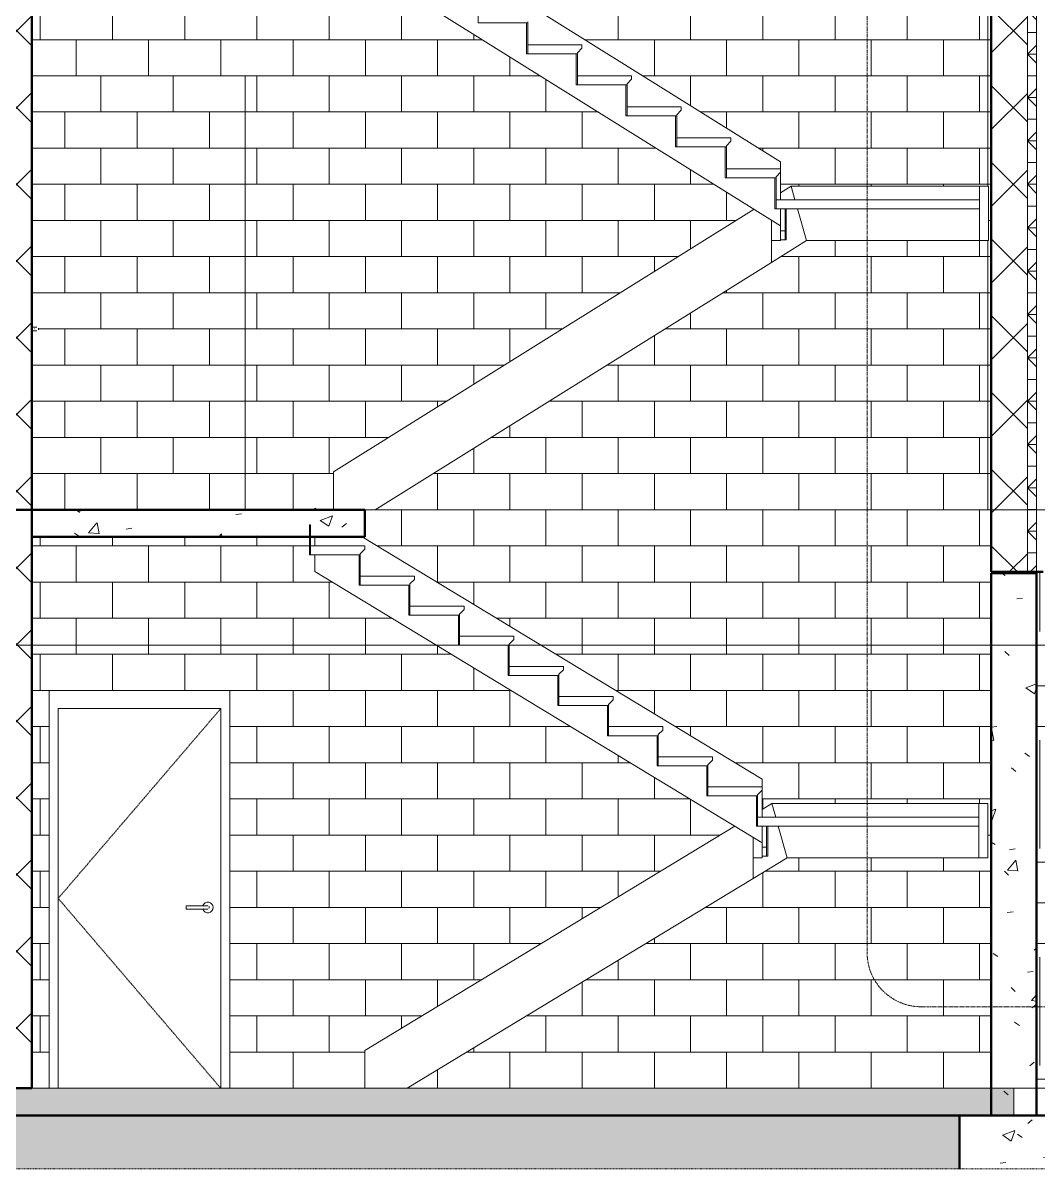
# Model space of a CAD drawing. Header units: inches. Extents: x 9609 to 15463, y -232 to 527.
# Drawn here: x 11862.8 to 12087.6, y -145.9 to 107.7 of the extents above; entities that cross this region are included whole.
import ezdxf

# ---------------------------------------------------------------- set-up
doc = ezdxf.new("R2010")
doc.units = ezdxf.units.IN
doc.header["$MEASUREMENT"] = 0
for name, pattern in [('Aligning Line 1_8_', [0.25, 0.125, -0.125]), ('Dash 1_16_', [0.125, 0.0625, -0.0625]), ('Dash Dot 3_16_', [0.3125, 0.1875, -0.0625, 0, -0.0625]), ('Grid Line 1_2_', [0.875, 0.5, -0.125, 0.125, -0.125])]:
    doc.linetypes.add(name, pattern=pattern)
for name, color, linetype, lineweight in [('0-1', 7, 'Continuous', 5), ('0-3', 7, 'Continuous', 13), ('A-ANNO-SYMB-1', 150, 'Dash Dot 3_16_', 9), ('A-DOOR-1', 250, 'Continuous', 9), ('A-DOOR-2', 250, 'Dash 1_16_', 9), ('A-DOOR-FRAM-1', 250, 'Continuous', 9), ('A-FLOR-1', 192, 'Continuous', 50), ('A-FLOR-LEVL-1', 51, 'Grid Line 1_2_', 9), ('A-FLOR-PATT-1', 8, 'Continuous', 9), ('A-WALL', 113, 'Continuous', 13), ('A-WALL-1', 7, 'Continuous', 13), ('A-WALL-2', 10, 'Continuous', 50), ('A-WALL-3', 113, 'Continuous', 50), ('A-WALL-PATT-3', 55, 'Continuous', 9), ('A-WALL-PATT-4', 252, 'Continuous', 9), ('A-WALL-PATT-5', 111, 'Continuous', 9), ('C-BLDG-PADS-1', 253, 'Continuous', 9), ('C-BLDG-PADS-2', 7, 'Continuous', 13), ('C-TOPO', 7, 'Continuous', 9), ('C-TOPO-1', 10, 'Continuous', 50), ('C-TOPO-2', 250, 'Continuous', 9), ('G-ANNO-SYMB', 111, 'Aligning Line 1_8_', 9), ('G-ANNO-SYMB-2', 147, 'Aligning Line 1_8_', 9), ('S-FNDN-1', 32, 'Continuous', 50), ('S-FNDN-2', 32, 'Continuous', 9), ('S-STRS-1', 250, 'Continuous', 9)]:
    doc.layers.add(name, color=color, linetype=linetype, lineweight=lineweight)
pattern_1 = [(0, (10995.947, 72), (24, 24), [24, -24]), (0, (10995.947, 81), (24, 24), [24, -24]), (0, (10995.947, 90), (24, 24), [24, -24]), (90, (10998.947, 93), (-24, 24), [24, -24]), (90, (11007.947, 93), (-24, 24), [24, -24]), (90, (11016.947, 93), (-24, 24), [24, -24])]
pattern_2 = [(50, (10995.947, 72), (27.5427, -2.4099), [2.88, -31.68]), (355, (10995.947, 72), (-5.32784, 28.8843), [2.304, -25.344]), (100.451, (10998.243, 71.8), (22.2153, 26.4739), [2.448, -26.924]), (46.184, (10995.947, 79.68), (40.9819, -6.3564), [4.32, -47.52]), (96.636, (10999.363, 79.15), (35.8907, 37.4062), [3.671, -40.386]), (351.184, (10995.947, 79.68), (35.891, 37.4062), [3.456, -38.016]), (21, (10999.787, 77.76), (22.92104, -15.46073), [2.88, -31.68]), (326, (10999.787, 77.76), (9.3435, 27.84574), [2.304, -25.344]), (71.451, (11001.697, 76.472), (32.2648, 12.3844), [2.448, -26.924]), (37.5, (10995.947, 72), (0.466855, 12.78271), [1.267, -23.77, 1.267, -24.461, -25.44]), (37.5, (10995.947, 72), (0.466855, 12.78271), [-50.765, 1.267, -24.173]), (7.5, (10995.947, 72), (10.10159, 15.14509), [1.267, -13.402, 1.267, -23.194, -9.696]), (7.5, (10995.947, 72), (10.10159, 15.14509), [-39.13, 1.267, -8.429]), (327.5, (10987.384, 72), (20.49916, -0.86578), [1.267, -8.333, 1.267, -28.685, -39.744]), (327.5, (10987.384, 72), (20.49916, -0.86578), [-39.552, 1.267, -38.477]), (317.5, (10983.544, 72), (22.39478, 3.8443), [1.267, -11.213, 1.267, -18.624, -28.224]), (317.5, (10983.544, 72), (22.39478, 3.8443), [-32.371, 1.267, -26.957])]
pattern_3 = [(45, (10995.947, 72), (-8.48528, 8.48528), []), (135, (10995.947, 72), (-8.48528, -8.48528), [])]

# ---------------------------------------------------------------- blocks, each defined once
blk = doc.blocks.new('CTR - 2nd Phase_rvt-1-BUILDING SECTION - EAST_WEST - LOOKING NORTH')
at = {"layer": 'A-FLOR-LEVL-1'}
for p, q in [((9609.49, 0), (12558.48, 0)), ((9609.49, -30), (12558.48, -30)), ((9609.49, -128), (12558.48, -128))]:
    blk.add_line(p, q, dxfattribs=at)
blk = doc.blocks.new('CTR  - Topography_rvt-1-BUILDING SECTION - EAST_WEST - LOOKING NORTH')
at = {"layer": 'C-BLDG-PADS-1'}
h = blk.add_hatch(dxfattribs=at)
h.set_pattern_fill('FP_2', color=256, style=0, pattern_type=2)
h.set_pattern_definition(pattern_2)
h.paths.add_polyline_path([(12082.19, -134), (12082.19, -128), (9896.19, -128), (9896.19, -134), (12031.2, -134)], flags=0)
at = {"layer": 'C-TOPO'}
h = blk.add_hatch(dxfattribs=at)
h.set_pattern_fill('FP_16', color=256, style=0, pattern_type=2)
h.set_pattern_definition(pattern_1)
h.paths.add_polyline_path([(12094.19, -145.89), (12268.59, -145.89), (12268.59, -30), (12200.47, -30), (12179.3, -15.82), (12144.73, 0), (12117.31, -0.86), (12088.69, -1.69), (12088.69, -13.75), (12082.19, -13.75), (12082.19, -14), (12087.19, -14), (12087.19, -134), (12094.19, -134)], flags=0)
h = blk.add_hatch(dxfattribs=at)
h.set_pattern_fill('FP_16', color=256, style=0, pattern_type=2)
h.set_pattern_definition(pattern_1)
h.paths.add_polyline_path([(12070.19, -145.89), (12070.19, -134.01), (9908.19, -134.01), (9908.19, -145.89), (12031.2, -145.89)], flags=0)
at = {"layer": 'A-FLOR-LEVL-1'}
for p, q in [((9609.49, 0), (12558.48, 0)), ((9609.49, -128), (12558.48, -128))]:
    blk.add_line(p, q, dxfattribs=at)
at = {"layer": 'C-BLDG-PADS-2'}
for p, q in [((12082.19, -128), (9896.19, -128)), ((12082.19, -134), (12082.19, -128)), ((9896.19, -134), (12082.19, -134))]:
    blk.add_line(p, q, dxfattribs=at)
at = {"layer": 'C-TOPO-1'}
for p, q in [((12082.19, -14), (12082.19, -13.75)), ((12082.19, -14), (12082.19, -13.75)), ((11374.71, -134.01), (12070.19, -134.01))]:
    blk.add_line(p, q, dxfattribs=at)
at = {"layer": 'C-TOPO-2'}
for p, q in [((12082.19, -14), (12082.19, -13.75)), ((12082.19, -14), (12082.19, -13.75)), ((12070.19, -134.01), (11374.71, -134.01))]:
    blk.add_line(p, q, dxfattribs=at)
at = {"layer": 'G-ANNO-SYMB-2'}
blk.add_line((9742.88, 0), (12461.76, 0), dxfattribs=at)
blk = doc.blocks.new('HOLLOW METAL - STAIR DOOR-1764014-BUILDING SECTION - EAST_WEST - LOOKING NORTH')
at = {"layer": 'A-DOOR-1'}
for p, q in [((11906.6, -44), (11870.6, -44)), ((11870.6, -44), (11870.6, -128)), ((11906.6, -128), (11906.6, -44)), ((11903.06, -87.61), (11898.92, -87.61)), ((11898.92, -88), (11898.92, -87.61)), ((11898.92, -88.39), (11898.92, -88)), ((11898.92, -88.39), (11903.06, -88.39))]:
    blk.add_line(p, q, dxfattribs=at)
at = {"layer": 'A-DOOR-1', "flags": 128}
for points in [[(11903.65, -87.61), (11903.65, -87.61), (11903.65, -87.61), (11903.64, -87.61), (11903.64, -87.61), (11903.64, -87.61), (11903.63, -87.61), (11903.63, -87.61), (11903.62, -87.61), (11903.61, -87.61), (11903.6, -87.61), (11903.59, -87.61), (11903.58, -87.61), (11903.57, -87.61), (11903.56, -87.61), (11903.55, -87.61), (11903.53, -87.61), (11903.52, -87.61), (11903.5, -87.61), (11903.49, -87.61), (11903.47, -87.61), (11903.45, -87.61), (11903.43, -87.61), (11903.42, -87.61), (11903.4, -87.61), (11903.38, -87.61), (11903.36, -87.61), (11903.34, -87.61), (11903.32, -87.61), (11903.29, -87.61), (11903.27, -87.61), (11903.25, -87.61), (11903.23, -87.61), (11903.2, -87.61), (11903.18, -87.61), (11903.16, -87.61), (11903.14, -87.61), (11903.11, -87.61), (11903.09, -87.61), (11903.06, -87.61), (11903.06, -87.61)], [(11903.06, -88.39), (11903.08, -88.39), (11903.11, -88.39), (11903.13, -88.39), (11903.15, -88.39), (11903.18, -88.39), (11903.2, -88.39), (11903.22, -88.39), (11903.24, -88.39), (11903.27, -88.39), (11903.29, -88.39), (11903.31, -88.39), (11903.33, -88.39), (11903.35, -88.39), (11903.37, -88.39), (11903.39, -88.39), (11903.41, -88.39), (11903.43, -88.39), (11903.45, -88.39), (11903.47, -88.39), (11903.48, -88.39), (11903.5, -88.39), (11903.51, -88.39), (11903.53, -88.39), (11903.54, -88.39), (11903.56, -88.39), (11903.57, -88.39), (11903.58, -88.39), (11903.59, -88.39), (11903.6, -88.39), (11903.61, -88.39), (11903.62, -88.39), (11903.62, -88.39), (11903.63, -88.39), (11903.64, -88.39), (11903.64, -88.39), (11903.64, -88.39), (11903.65, -88.39), (11903.65, -88.39), (11903.65, -88.39)]]:
    blk.add_lwpolyline(points, dxfattribs=at)
at = {"layer": 'A-DOOR-1'}
for centre, radius, start, end in [((11903.75, -88), 1.18, 0, 160.3657), ((11903.75, -88), 1.18, 199.5633, 0), ((11903.65, -88), 0.394, 75, 90), ((11903.65, -88), 0.394, 270, 285), ((11903.65, -88), 0.394, 0, 30), ((11903.65, -88), 0.394, 330, 0)]:
    blk.add_arc(centre, radius, start, end, dxfattribs=at)
at = {"layer": 'A-DOOR-2'}
for p, q in [((11906.6, -44), (11870.6, -86)), ((11870.6, -86), (11906.6, -128))]:
    blk.add_line(p, q, dxfattribs=at)
at = {"layer": 'A-DOOR-FRAM-1'}
for p, q in [((11870.6, -44), (11870.6, -128)), ((11870.6, -44), (11906.6, -44)), ((11906.6, -44), (11906.6, -128))]:
    blk.add_line(p, q, dxfattribs=at)
blk = doc.blocks.new('HOLLOW METAL - STAIR DOOR-1762405-BUILDING SECTION - EAST_WEST - LOOKING NORTH')
at = {"layer": 'A-DOOR-1'}
for p, q in [((11865.29, 176.39), (11864.79, 176.39)), ((11864.79, 175.61), (11865.29, 175.61))]:
    blk.add_line(p, q, dxfattribs=at)
at = {"layer": 'A-DOOR-1', "flags": 128}
for points in [[(11865.88, 176.39), (11865.88, 176.39), (11865.87, 176.39), (11865.87, 176.39), (11865.87, 176.39), (11865.86, 176.39), (11865.86, 176.39), (11865.85, 176.39), (11865.85, 176.39), (11865.84, 176.39), (11865.83, 176.39), (11865.82, 176.39), (11865.81, 176.39), (11865.8, 176.39), (11865.79, 176.39), (11865.77, 176.39), (11865.76, 176.39), (11865.74, 176.39), (11865.73, 176.39), (11865.71, 176.39), (11865.7, 176.39), (11865.68, 176.39), (11865.66, 176.39), (11865.64, 176.39), (11865.62, 176.39), (11865.6, 176.39), (11865.58, 176.39), (11865.56, 176.39), (11865.54, 176.39), (11865.52, 176.39), (11865.5, 176.39), (11865.48, 176.39), (11865.45, 176.39), (11865.43, 176.39), (11865.41, 176.39), (11865.39, 176.39), (11865.36, 176.39), (11865.34, 176.39), (11865.32, 176.39), (11865.29, 176.39), (11865.29, 176.39)], [(11865.29, 175.61), (11865.31, 175.61), (11865.33, 175.61), (11865.36, 175.61), (11865.38, 175.61), (11865.4, 175.61), (11865.43, 175.61), (11865.45, 175.61), (11865.47, 175.61), (11865.49, 175.61), (11865.52, 175.61), (11865.54, 175.61), (11865.56, 175.61), (11865.58, 175.61), (11865.6, 175.61), (11865.62, 175.61), (11865.64, 175.61), (11865.66, 175.61), (11865.67, 175.61), (11865.69, 175.61), (11865.71, 175.61), (11865.73, 175.61), (11865.74, 175.61), (11865.76, 175.61), (11865.77, 175.61), (11865.78, 175.61), (11865.79, 175.61), (11865.81, 175.61), (11865.82, 175.61), (11865.83, 175.61), (11865.84, 175.61), (11865.84, 175.61), (11865.85, 175.61), (11865.86, 175.61), (11865.86, 175.61), (11865.87, 175.61), (11865.87, 175.61), (11865.87, 175.61), (11865.88, 175.61), (11865.88, 175.61)]]:
    blk.add_lwpolyline(points, dxfattribs=at)
at = {"layer": 'A-DOOR-1'}
for start, end in [(90, 97.2275), (262.7725, 270), (0, 30), (330, 0)]:
    blk.add_arc((11865.88, 176), 0.394, start, end, dxfattribs=at)
blk = doc.blocks.new('CTR - 1st Phase - Common Walls_rvt-1-BUILDING SECTION - EAST_WEST - LOOKING NORTH')
at = {"layer": 'A-WALL-PATT-3'}
h = blk.add_hatch(dxfattribs=at)
h.set_pattern_fill('FP_20', color=256, style=0, pattern_type=2)
h.set_pattern_definition([(0, (11858.602, 0), (0, 8), []), (90, (11858.602, 0), (-8, 8), [8, -8])])
h.paths.add_polyline_path([(12076.46, 0), (12076.46, 59.57), (12036.31, 59.57), (11940.75, 0), (12074.26, 0)], flags=0)
h.paths.add_polyline_path([(11923.56, 0), (11927.46, 0), (11927.46, 0.35), (11928.04, 0), (11931.56, 0), (11931.56, 8.42), (12024.72, 66.49), (11931.56, 124.56), (11931.56, 128.29), (11930.31, 128.29), (11930.31, 131.37), (11864.79, 131.37), (11864.79, 96), (11912.03, 96), (11912.03, 0), (11918.18, 0)], flags=0)
h.paths.add_polyline_path([(12030.56, 70.13), (12032.88, 71.57), (12076.46, 71.57), (12076.46, 136), (11942.56, 136), (11942.56, 131.84), (12030.56, 76.99), (12030.56, 71.57)], flags=0)
h.paths.add_polyline_path([(11930.56, 130.29), (11931.56, 130.29), (11931.56, 131.37), (11930.56, 131.37)], flags=0)
h = blk.add_hatch(dxfattribs=at)
h.set_pattern_fill('FP_21', color=256, style=0, pattern_type=2)
h.set_pattern_definition([(0, (12080.064, -128), (0, 8), []), (90, (12080.064, -128), (-8, 8), [8, -8])])
h.paths.add_polyline_path([(12077.19, 0), (12077.19, 110.12), (12076.46, 110.12), (12076.46, 71.57), (12076.56, 71.57), (12076.56, 59.57), (12076.46, 59.57), (12076.46, 0)], flags=0)
h.paths.add_polyline_path([(11875.13, 0), (11912.03, 0), (11912.03, 96), (11864.79, 96), (11864.79, 40.39), (11866.05, 40.35), (11866.17, 40.26), (11866.22, 40.12), (11866.22, 39.8), (11866.05, 39.65), (11865.88, 39.62), (11865.66, 39.61), (11864.79, 39.61), (11864.79, 0), (11869.74, 0)], flags=0)
h.paths.add_polyline_path([(11865.29, 39.8), (11865.35, 40), (11865.29, 40.1), (11865.29, 39.9)], flags=0)
h = blk.add_hatch(dxfattribs=at)
h.set_pattern_fill('FP_18', color=256, style=0, pattern_type=2)
h.set_pattern_definition([(0, (11858.602, -128), (0, 8), []), (90, (11858.602, -128), (-8, 8), [8, -8])])
h.paths.add_polyline_path([(12077.19, -128), (12077.19, -14), (12078.59, -14), (12078.59, -13.75), (12077.19, -13.75), (12077.19, 0), (11938.46, 0), (11938.46, -6), (11937.94, -6), (12026.46, -59.65), (12026.46, -66.32), (12028.64, -65), (12076.46, -65), (12076.46, -77), (12031.99, -77), (11947.84, -128), (12031.99, -128)], flags=0)
h.paths.add_polyline_path([(11938.46, -128), (11938.46, -119.65), (12020.39, -70), (11927.46, -13.68), (11927.46, -10), (11926.21, -10), (11926.21, -6), (11864.79, -6), (11864.79, -128), (11868.6, -128), (11868.6, -40), (11908.6, -40), (11908.6, -128), (11919.61, -128)], flags=0)
h.paths.add_polyline_path([(11926.46, -8), (11927.46, -8), (11927.46, -6), (11926.46, -6)], flags=0)
at = {"layer": 'A-WALL-PATT-4'}
h = blk.add_hatch(dxfattribs=at)
h.set_pattern_fill('FP_19', color=256, style=0, pattern_type=2)
h.set_pattern_definition(pattern_3)
h.paths.add_polyline_path([(11864.79, 0), (11864.79, 398), (11856.79, 398), (11856.79, 0), (11864.36, 0)], flags=0)
h = blk.add_hatch(dxfattribs=at)
h.set_pattern_fill('FP_19', color=256, style=0, pattern_type=2)
h.set_pattern_definition(pattern_3)
h.paths.add_polyline_path([(11864.79, -128), (11864.79, 0), (11856.79, 0), (11856.79, -128), (11858.98, -128)], flags=0)
at = {"layer": 'A-FLOR-LEVL-1'}
for p, q in [((9609.49, 0), (12558.48, 0)), ((9609.49, -30), (12558.48, -30)), ((9609.49, -128), (12558.48, -128))]:
    blk.add_line(p, q, dxfattribs=at)
at = {"layer": 'A-WALL-1'}
for p, q in [((12076.46, 71.57), (12076.46, 136)), ((11864.79, 96), (11912.03, 96)), ((11912.03, 96), (11912.03, 0)), ((12076.46, 0), (12076.46, 59.57)), ((12077.19, 0), (11940.75, 0)), ((12078.59, -14), (12078.59, -13.75)), ((11868.6, -128), (11868.6, -40)), ((11868.6, -40), (11908.6, -40)), ((11908.6, -40), (11908.6, -128))]:
    blk.add_line(p, q, dxfattribs=at)
at = {"layer": 'A-WALL-2'}
for p, q in [((11864.79, 0), (11864.79, 398)), ((11864.79, 0), (11852.41, 0)), ((11864.79, -128), (11864.79, 0)), ((11852.41, 0), (11864.79, 0)), ((11852.41, -128), (11864.79, -128))]:
    blk.add_line(p, q, dxfattribs=at)
at = {"layer": 'G-ANNO-SYMB-2'}
blk.add_line((9706.21, 0), (12461.76, 0), dxfattribs=at)
at = {"layer": 'S-STRS-1'}
for p, q in [((11942.56, 131.84), (12030.56, 76.99)), ((11931.56, 124.56), (12030.56, 62.85)), ((11963.56, 109.71), (11963.56, 107.71)), ((11963.56, 107.71), (11974.56, 107.71)), ((11974.56, 107.71), (11974.31, 107.71)), ((11974.31, 107.71), (11974.31, 100.86)), ((11974.56, 107.71), (11974.56, 107.96)), ((11974.56, 100.86), (11974.56, 107.71)), ((11986.56, 102.86), (11974.56, 102.86)), ((11974.56, 102.86), (11974.56, 100.86)), ((11985.56, 101.11), (11986.56, 102.11)), ((11986.56, 102.11), (11986.56, 102.86)), ((11974.31, 100.86), (11974.56, 100.86)), ((11974.56, 100.86), (11985.56, 100.86)), ((11985.56, 100.86), (11985.31, 100.86)), ((11985.31, 100.86), (11985.31, 94)), ((11985.56, 100.86), (11985.56, 101.11)), ((11985.56, 94), (11985.56, 100.86)), ((11985.31, 94), (11985.56, 94)), ((11997.56, 96), (11985.56, 96)), ((11985.56, 96), (11985.56, 94)), ((11985.56, 94), (11996.56, 94)), ((11996.56, 94), (11996.31, 94)), ((11996.31, 94), (11996.31, 87.14)), ((11996.56, 94.25), (11997.56, 95.25)), ((11996.56, 94), (11996.56, 94.25)), ((11996.56, 87.14), (11996.56, 94)), ((11997.56, 95.25), (11997.56, 96)), ((12008.56, 89.14), (11996.56, 89.14)), ((11996.56, 89.14), (11996.56, 87.14)), ((12008.56, 88.39), (12008.56, 89.14)), ((11996.31, 87.14), (11996.56, 87.14)), ((11996.56, 87.14), (12007.56, 87.14)), ((12007.56, 87.14), (12007.31, 87.14)), ((12007.31, 87.14), (12007.31, 80.29)), ((12007.56, 87.39), (12008.56, 88.39)), ((12007.56, 87.14), (12007.56, 87.39)), ((12007.56, 80.29), (12007.56, 87.14)), ((12019.56, 82.29), (12007.56, 82.29)), ((12007.56, 82.29), (12007.56, 80.29)), ((12018.56, 80.54), (12019.56, 81.54)), ((12019.56, 81.54), (12019.56, 82.29)), ((12007.31, 80.29), (12007.56, 80.29)), ((12007.56, 80.29), (12018.56, 80.29)), ((12018.56, 80.29), (12018.31, 80.29)), ((12018.31, 80.29), (12018.31, 73.43)), ((12018.56, 80.29), (12018.56, 80.54)), ((12018.56, 73.43), (12018.56, 80.29)), ((12030.56, 75.43), (12030.56, 76.99)), ((12030.56, 75.43), (12018.56, 75.43)), ((12018.56, 75.43), (12018.56, 73.43)), ((12029.56, 73.68), (12030.56, 74.68)), ((12029.56, 73.43), (12029.56, 73.68)), ((12030.56, 74.68), (12030.56, 75.43)), ((12030.56, 68.57), (12030.56, 74.68)), ((12018.31, 73.43), (12018.56, 73.43)), ((12018.56, 73.43), (12029.56, 73.43)), ((12029.56, 73.43), (12029.31, 73.43)), ((12029.31, 73.43), (12029.31, 66.57)), ((12029.56, 66.57), (12029.56, 73.43)), ((12030.56, 70.13), (12032.88, 71.57)), ((12032.88, 71.57), (12074.56, 71.57)), ((12032.88, 71.57), (12033.74, 68.57)), ((12033.74, 68.57), (12032.88, 71.57)), ((12076.56, 71.57), (12074.56, 71.57)), ((12074.56, 71.57), (12074.56, 59.57)), ((12076.56, 59.57), (12076.56, 71.57)), ((12074.56, 68.57), (12029.56, 68.57)), ((12029.56, 68.57), (12029.56, 66.57)), ((12074.56, 66.57), (12074.56, 68.57)), ((11931.56, 8.42), (12024.72, 66.49)), ((12029.31, 66.57), (12029.56, 66.57)), ((12029.56, 66.57), (12074.56, 66.57)), ((12030.56, 62.85), (12030.56, 66.57)), ((12031.56, 66.57), (12031.56, 59.71)), ((12031.81, 59.71), (12031.81, 66.57)), ((12034.31, 66.57), (12036.31, 59.57)), ((12036.31, 59.57), (12034.31, 66.57)), ((12028.56, 59.57), (12028.56, 64.09)), ((12028.56, 54.74), (12028.56, 64.09)), ((12030.56, 62.85), (12030.56, 59.57)), ((12030.56, 61.71), (12031.56, 61.71)), ((12031.56, 59.71), (12031.56, 61.71)), ((12030.56, 59.57), (12028.56, 59.57)), ((12028.56, 54.74), (12036.31, 59.57)), ((12031.56, 59.71), (12030.56, 59.71)), ((12031.56, 59.71), (12031.81, 59.71)), ((12036.31, 59.57), (12074.56, 59.57)), ((12074.56, 59.57), (12076.56, 59.57)), ((11940.75, 0), (12028.56, 54.74)), ((11931.56, 0), (11931.56, 8.42)), ((11927.46, 0), (11927.46, 0.35)), ((11927.46, 0.35), (11928.04, 0)), ((11940.75, 0), (11938.46, 0)), ((11926.46, -3.33), (11926.21, -3.33)), ((11926.21, -3.33), (11926.21, -10)), ((11926.46, -10), (11926.46, -3.33)), ((11927.46, -8), (11927.46, -6)), ((11937.94, -6), (12026.46, -59.65)), ((11926.21, -10), (11926.46, -10)), ((11938.46, -8), (11926.46, -8)), ((11926.46, -8), (11926.46, -10)), ((11926.46, -10), (11937.46, -10)), ((11927.46, -13.68), (11927.46, -10)), ((11937.46, -10), (11937.21, -10)), ((11937.21, -10), (11937.21, -16.67)), ((11937.46, -9.75), (11938.46, -8.75)), ((11937.46, -10), (11937.46, -9.75)), ((11937.46, -16.67), (11937.46, -10)), ((11938.46, -8.75), (11938.46, -8)), ((11927.46, -13.68), (12026.46, -73.68)), ((11949.46, -14.67), (11937.46, -14.67)), ((11937.46, -14.67), (11937.46, -16.67)), ((11949.46, -15.42), (11949.46, -14.67)), ((11937.21, -16.67), (11937.46, -16.67)), ((11937.46, -16.67), (11948.46, -16.67)), ((11948.46, -16.67), (11948.21, -16.67)), ((11948.21, -16.67), (11948.21, -23.33)), ((11948.46, -16.42), (11949.46, -15.42)), ((11948.46, -16.67), (11948.46, -16.42)), ((11948.46, -23.33), (11948.46, -16.67)), ((11960.46, -21.33), (11948.46, -21.33)), ((11948.46, -21.33), (11948.46, -23.33)), ((11959.46, -23.08), (11960.46, -22.08)), ((11960.46, -22.08), (11960.46, -21.33)), ((11948.21, -23.33), (11948.46, -23.33)), ((11948.46, -23.33), (11959.46, -23.33)), ((11959.46, -23.33), (11959.21, -23.33)), ((11959.21, -23.33), (11959.21, -30)), ((11959.46, -23.33), (11959.46, -23.08)), ((11959.46, -30), (11959.46, -23.33)), ((11959.21, -30), (11959.46, -30)), ((11971.46, -28), (11959.46, -28)), ((11959.46, -28), (11959.46, -30)), ((11959.46, -30), (11970.46, -30)), ((11970.46, -30), (11970.21, -30)), ((11970.21, -30), (11970.21, -36.67)), ((11970.46, -29.75), (11971.46, -28.75)), ((11970.46, -30), (11970.46, -29.75)), ((11970.46, -36.67), (11970.46, -30)), ((11971.46, -28.75), (11971.46, -28)), ((11982.46, -34.67), (11970.46, -34.67)), ((11970.46, -34.67), (11970.46, -36.67)), ((11981.46, -36.42), (11982.46, -35.42)), ((11982.46, -35.42), (11982.46, -34.67)), ((11970.21, -36.67), (11970.46, -36.67)), ((11970.46, -36.67), (11981.46, -36.67)), ((11981.46, -36.67), (11981.21, -36.67)), ((11981.21, -36.67), (11981.21, -43.33)), ((11981.46, -36.67), (11981.46, -36.42)), ((11981.46, -43.33), (11981.46, -36.67)), ((11993.46, -41.33), (11981.46, -41.33)), ((11981.46, -41.33), (11981.46, -43.33)), ((11992.46, -43.08), (11993.46, -42.08)), ((11992.46, -43.33), (11992.46, -43.08)), ((11993.46, -42.08), (11993.46, -41.33)), ((11981.21, -43.33), (11981.46, -43.33)), ((11981.46, -43.33), (11992.46, -43.33)), ((11992.46, -43.33), (11992.21, -43.33)), ((11992.21, -43.33), (11992.21, -50)), ((11992.46, -50), (11992.46, -43.33)), ((12004.46, -48), (11992.46, -48)), ((11992.46, -48), (11992.46, -50)), ((12004.46, -48.75), (12004.46, -48)), ((11992.21, -50), (11992.46, -50)), ((11992.46, -50), (12003.46, -50)), ((12003.46, -50), (12003.21, -50)), ((12003.21, -50), (12003.21, -56.67)), ((12003.46, -49.75), (12004.46, -48.75)), ((12003.46, -50), (12003.46, -49.75)), ((12003.46, -56.67), (12003.46, -50)), ((12015.46, -54.67), (12003.46, -54.67)), ((12003.46, -54.67), (12003.46, -56.67)), ((12014.46, -56.42), (12015.46, -55.42)), ((12015.46, -55.42), (12015.46, -54.67)), ((12003.21, -56.67), (12003.46, -56.67)), ((12003.46, -56.67), (12014.46, -56.67)), ((12014.46, -56.67), (12014.21, -56.67)), ((12014.21, -56.67), (12014.21, -63.33)), ((12014.46, -56.67), (12014.46, -56.42)), ((12014.46, -63.33), (12014.46, -56.67)), ((12026.46, -61.33), (12026.46, -59.65)), ((12014.21, -63.33), (12014.46, -63.33)), ((12026.46, -61.33), (12014.46, -61.33)), ((12014.46, -61.33), (12014.46, -63.33)), ((12014.46, -63.33), (12025.46, -63.33)), ((12025.46, -63.33), (12025.21, -63.33)), ((12025.21, -63.33), (12025.21, -70)), ((12025.46, -63.08), (12026.46, -62.08)), ((12025.46, -63.33), (12025.46, -63.08)), ((12025.46, -70), (12025.46, -63.33)), ((12026.46, -62.08), (12026.46, -61.33)), ((12026.46, -68), (12026.46, -62.08)), ((12026.46, -66.32), (12028.64, -65)), ((12028.64, -65), (12074.46, -65)), ((12028.64, -65), (12029.47, -68)), ((12029.47, -68), (12028.64, -65)), ((12076.46, -65), (12074.46, -65)), ((12074.46, -65), (12074.46, -77)), ((12076.46, -77), (12076.46, -65)), ((12074.46, -68), (12025.46, -68)), ((12025.46, -68), (12025.46, -70)), ((12074.46, -70), (12074.46, -68)), ((11938.46, -119.65), (12020.39, -70)), ((12025.21, -70), (12025.46, -70)), ((12025.46, -70), (12074.46, -70)), ((12026.46, -73.68), (12026.46, -70)), ((12027.46, -70), (12027.46, -76.67)), ((12027.71, -76.67), (12027.71, -70)), ((12030.03, -70), (12031.99, -77)), ((12031.99, -77), (12030.03, -70)), ((12024.46, -77), (12024.46, -72.47)), ((12026.46, -73.68), (12026.46, -77)), ((12026.46, -74.67), (12027.46, -74.67)), ((12027.46, -76.67), (12027.46, -74.67)), ((12026.46, -77), (12024.46, -77)), ((12024.46, -81.56), (12031.99, -77)), ((12024.46, -81.56), (12024.46, -77)), ((12027.46, -76.67), (12026.46, -76.67)), ((12027.46, -76.67), (12027.71, -76.67)), ((12031.99, -77), (12074.46, -77)), ((12074.46, -77), (12076.46, -77)), ((11947.84, -128), (12024.46, -81.56)), ((11938.46, -128), (11938.46, -119.65))]:
    blk.add_line(p, q, dxfattribs=at)
at = {"layer": '0-3'}
for name, p in [('HOLLOW METAL - STAIR DOOR-1762405-BUILDING SECTION - EAST_WEST - LOOKING NORTH', (0, -136)), ('HOLLOW METAL - STAIR DOOR-1764014-BUILDING SECTION - EAST_WEST - LOOKING NORTH', (0, 0))]:
    blk.add_blockref(name, p, dxfattribs=at)

msp = doc.modelspace()

# ---------------------------------------------------------------- hatches: boundary and pattern name
at = {"layer": 'A-FLOR-PATT-1'}
h = msp.add_hatch(dxfattribs=at)
h.set_pattern_fill('FP_2', color=256, style=0, pattern_type=2)
h.set_pattern_definition(pattern_2)
h.paths.add_polyline_path([(11928.9456, -6), (11938.4644, -6), (11938.4644, 0), (11864.7894, 0), (11864.7894, -6), (11923.5637, -6)], flags=0)
at = {"layer": 'A-WALL-PATT-5'}
h = msp.add_hatch(dxfattribs=at)
h.set_pattern_fill('FP_19', color=256, style=0, pattern_type=2)
h.set_pattern_definition(pattern_3)
h.paths.add_polyline_path([(12079.6394, -13.75), (12085.1894, -13.75), (12085.1894, 398), (12077.1894, 398), (12077.1894, -13.75)], flags=0)
h = msp.add_hatch(dxfattribs=at)
h.set_pattern_fill('FP_4', color=256, style=0, pattern_type=2)
h.set_pattern_definition([(0, (10995.947, 72), (0, 4.798), []), (315, (10995.947, 72), (4.798427, 0), [6.786, -6.786]), (45, (10995.947, 72), (4.798427, 0), [6.786, -6.786])])
h.paths.add_polyline_path([(12087.1894, -13.75), (12087.1894, 398), (12085.1894, 398), (12085.1894, -13.75)], flags=0)
h = msp.add_hatch(dxfattribs=at)
h.set_pattern_fill('FP_2', color=256, style=0, pattern_type=2)
h.set_pattern_definition(pattern_2)
h.paths.add_polyline_path([(12087.1894, -134), (12087.1894, -14), (12077.1894, -14), (12077.1894, -134)], flags=0)
at = {"layer": 'S-FNDN-2'}
h = msp.add_hatch(dxfattribs=at)
h.set_pattern_fill('FP_2', color=256, style=0, pattern_type=2)
h.set_pattern_definition(pattern_2)
h.paths.add_polyline_path([(12070.1894, -145.8906), (12094.1894, -145.8906), (12094.1894, -134), (12070.1894, -134)], flags=0)

# ---------------------------------------------------------------- linework, layer by layer
at = {"layer": 'A-ANNO-SYMB-1'}
for p, q in [((12049.7062, 441.5803), (12049.7062, -97.9828)), ((12061.7062, -109.9828), (12221.4168, -109.9828))]:
    msp.add_line(p, q, dxfattribs=at)
msp.add_arc((12061.7062, -97.9828), 12, 180, 270, dxfattribs=at)
at = {"layer": 'A-FLOR-1'}
for p, q in [((11938.4644, 0), (11864.7894, 0)), ((11864.7894, 0), (11864.7894, -6)), ((11938.4644, -6), (11938.4644, 0)), ((11864.7894, -6), (11938.4644, -6))]:
    msp.add_line(p, q, dxfattribs=at)
at = {"layer": 'A-FLOR-LEVL-1'}
for p, q in [((9610.2403, 0), (12557.7313, 0)), ((9610.2403, -30), (12557.7313, -30)), ((9610.2403, -128), (12557.7313, -128))]:
    msp.add_line(p, q, dxfattribs=at)
at = {"layer": 'A-WALL'}
for p, q in [((12085.1894, 398), (12085.1894, -13.75)), ((12087.1894, 398), (12087.1894, -13.75))]:
    msp.add_line(p, q, dxfattribs=at)
at = {"layer": 'A-WALL-3'}
for p, q in [((12077.1894, 398), (12077.1894, -13.75)), ((12077.1894, -13.75), (12088.6894, -13.75))]:
    msp.add_line(p, q, dxfattribs=at)
at = {"layer": 'G-ANNO-SYMB'}
for p, q in [((9706.2119, 0), (12461.7559, 0)), ((9706.2403, -145.8387), (12461.7559, -145.8387))]:
    msp.add_line(p, q, dxfattribs=at)
at = {"layer": 'S-FNDN-1'}
for p, q in [((12087.1894, -14), (12077.1894, -14)), ((12077.1894, -14), (12077.1894, -134)), ((12087.1894, -134), (12087.1894, -14)), ((12094.1894, -134), (12070.1894, -134)), ((12070.1894, -134), (12070.1894, -145.8906))]:
    msp.add_line(p, q, dxfattribs=at)

# ---------------------------------------------------------------- block references
at = {"layer": '0-1'}
for name in ['CTR - 2nd Phase_rvt-1-BUILDING SECTION - EAST_WEST - LOOKING NORTH', 'CTR - 1st Phase - Common Walls_rvt-1-BUILDING SECTION - EAST_WEST - LOOKING NORTH', 'CTR  - Topography_rvt-1-BUILDING SECTION - EAST_WEST - LOOKING NORTH']:
    msp.add_blockref(name, (0, 0), dxfattribs=at)

doc.saveas('drawing.dxf')
